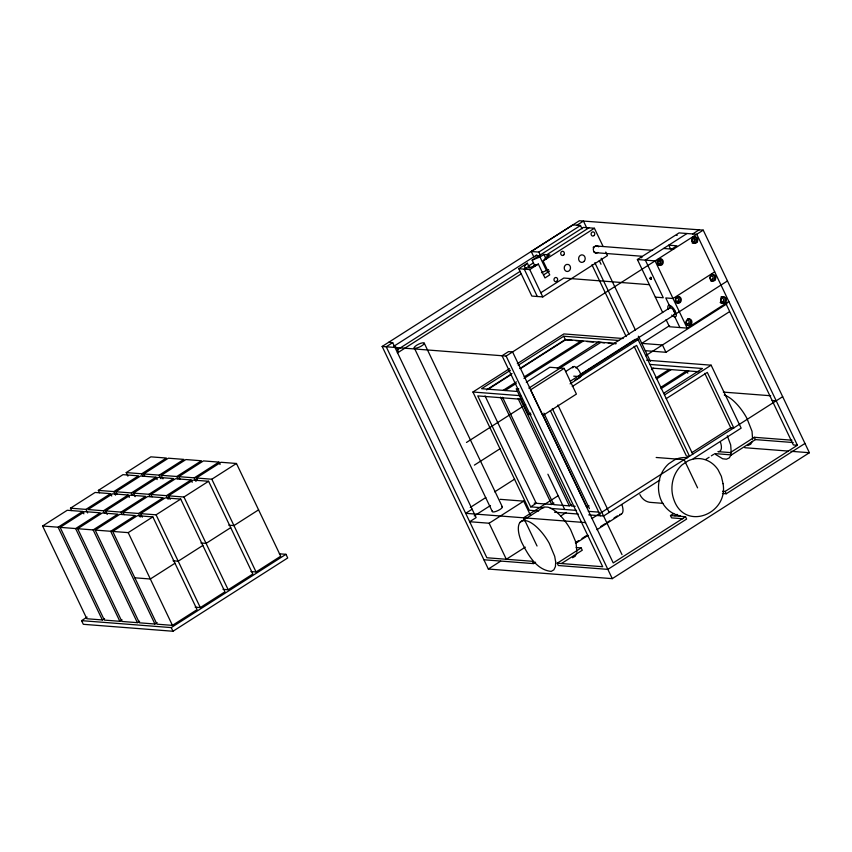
<?xml version="1.0" encoding="UTF-8"?>
<svg xmlns="http://www.w3.org/2000/svg" width="852" height="852" viewBox="0 0 852 852"><rect width="100%" height="100%" fill="white"/><g stroke="black" fill="none" stroke-linecap="round" stroke-linejoin="round"><path stroke-width="1.28" d="M576.825 551.798L576.048 542.681L570.595 529.625A29.319 11.896 57.4 0 0 547.868 507.153L544.226 506.993A29.319 11.896 57.4 0 0 541.542 508.569L520.189 522.212M731.229 452.87L730.686 444.978L727.331 435.787M752.593 439.227L752.039 431.336L746.927 418.375A29.319 11.896 57.4 0 0 724.264 395.051M650.374 277.369C652.504 283.098 647.978 275.026 651.279 279.339M576.761 552.98L575.228 556.175L572.555 557.751M731.016 454.936L729.291 457.897L726.458 459.207L722.688 458.781L714.381 453.701M752.369 441.293L750.655 444.254L747.811 445.564M593.173 247.485L593.684 246.75M529.582 267.837L527.377 263.215L525.79 264.621A11.758 3.142 -25.5 0 0 535.652 265.387L538.347 264.067L544.96 277.944L549.742 274.887L543.129 261.01L545.908 257.432L549.859 254.908L543.917 254.45L539.976 256.974L532.149 260.158L534.907 265.941M104.572 618.509L102.336 619.947L86.84 618.744L42.6 526.003L67.244 510.263L82.729 511.456L83.869 513.841M71.611 510.572L70.471 508.197L95.115 492.456L110.611 493.649L111.74 496.034M98.342 490.39L122.986 474.649L138.482 475.842L113.838 491.583L98.342 490.39L99.482 492.765M126.224 472.583L150.857 456.842L166.353 458.046L141.72 473.787L126.224 472.583L127.917 476.151M42.6 526.003L58.096 527.196L82.729 511.456M70.471 508.197L85.967 509.389L110.611 493.649M60.13 527.356L84.763 511.615L100.259 512.819L75.626 528.559L60.13 527.356L104.359 620.096L119.855 621.3L122.102 619.873M117.012 494.128L115.872 491.742L140.516 476.002L156.012 477.205L157.141 479.58M143.743 473.936L168.387 458.195L183.883 459.398L159.239 475.139L143.743 473.936L144.883 476.321M128.141 495.012L112.645 493.809L88.001 509.549L103.497 510.753L128.141 495.012L129.27 497.387M115.872 491.742L131.368 492.946L156.012 477.205M77.66 528.719L102.293 512.979L117.789 514.171L93.156 529.912L77.66 528.719L121.889 621.459L137.385 622.663L139.632 621.225M105.531 510.912L130.164 495.172L145.66 496.365L121.027 512.105L105.531 510.912L107.235 514.48M133.402 493.106L158.046 477.365L173.542 478.558L148.898 494.298L133.402 493.106L135.106 496.673M161.273 475.299L185.917 459.558L201.413 460.762L176.769 476.502L161.273 475.299L162.977 478.867M533.885 257.048L531.243 251.5L579.381 220.753L703.23 230.136L809.4 452.721L612.279 578.646L488.324 569.04L382.154 346.455L572.917 224.885L580.489 225.471L582.086 228.805M95.19 530.072L119.823 514.331L135.319 515.535L110.675 531.275L95.19 530.072L139.419 622.812L154.915 624.015L157.151 622.588M123.061 512.265L147.694 496.524L163.19 497.728L138.556 513.468L123.061 512.265L124.19 514.64M152.061 496.844L150.932 494.458L175.576 478.717L191.061 479.921L192.201 482.296M179.942 479.037L178.803 476.651L203.447 460.911L218.943 462.114L220.072 464.489M530.583 515.556L523.714 501.146L489.133 523.235L469.676 521.722L476.14 517.59L392.687 342.642L386.222 346.775L486.865 557.762L532.33 561.287L533.437 563.598L535.62 562.213M576.974 225.194L583.45 221.062L586.879 228.261M531.243 251.5L538.826 252.085L580.489 225.471M536.302 255.249L393.794 346.295A3.781 1.534 57.4 0 1 394.21 346.221L394.742 346.37A3.781 1.534 57.4 0 1 397.607 349.639A3.781 1.534 57.4 0 1 397.767 352.717L397.351 352.792M605.761 252.043L607.465 255.611L542.788 296.922L531.818 296.07L518.772 268.71L527.377 263.215M532.149 260.158L583.439 227.399L594.408 228.251L602.928 246.09M150.932 494.458L166.428 495.662L191.061 479.921M178.803 476.651L194.299 477.855L218.943 462.114M112.709 531.435L137.353 515.694L152.849 516.887L197.089 609.638L172.445 625.379L156.949 624.175L112.709 531.435L128.205 532.628L152.849 516.887M142.284 517.196L140.591 513.628L165.224 497.887L180.72 499.08L224.96 591.831L200.316 607.572L195.151 607.167M170.166 499.389L168.462 495.821L193.095 480.081L208.591 481.273L252.831 574.024L228.187 589.765L223.022 589.36M197.462 480.39L196.333 478.015L220.977 462.274L236.462 463.477L280.702 556.218L256.069 571.958L250.903 571.554M397.607 349.639L520.082 271.405M527.878 266.431L533.437 262.874M526.195 267.901L524.257 269.136L537.303 296.496M588.924 227.825L546.888 254.673L547.996 256.995M397.767 352.717L521.349 273.769M533.597 265.941L535.823 264.514M518.772 268.71L529.742 269.562L538.347 264.067M543.129 261.01L594.408 228.251M140.591 513.628L156.086 514.821L180.72 499.08M168.462 495.821L183.957 497.014L208.591 481.273M196.333 478.015L211.828 479.218L236.462 463.477M541.467 272.715L548.56 269.583M543.395 275.015L549.465 271.138M540.796 292.747L563.8 278.05L649.394 284.685M662.675 312.524L637.392 259.519L679.065 232.894L696.766 234.268L797.408 445.255L725.095 491.444L722.592 491.253M687.01 233.512L645.337 260.126L663.271 297.742L655.337 297.124M279.381 553.8L285.974 554.311L287.71 557.964L172.988 631.247L83.315 624.303L81.568 620.65L87.138 617.093M174.969 563.257L150.325 578.998L134.829 577.805M202.84 545.461L178.196 561.191L173.031 560.797M230.711 527.654L206.077 543.395L200.912 542.99M258.582 509.847L233.949 525.588L228.783 525.183M692.697 233.949L699.162 229.816M382.154 346.455L506.12 356.061L703.23 230.136M649.874 278.71L650.726 278.306M538.624 510.987L529.337 510.263L472.935 392.016L509.528 368.639M517.292 363.676L563.875 333.931L623.174 338.521M510.444 370.269L481.593 388.693L516.94 391.441M518.218 365.295L563.726 336.231L618.712 340.491M486.492 389.875L512.02 373.57M519.795 368.607L565.302 339.533L615.847 343.452M487.77 389.513L511.083 374.624M521.073 368.245L565.462 339.884L571.916 340.385M503.095 390.365L516.418 381.856M524.193 376.893L580.957 341.077M505.13 390.525L516.237 383.432M524.001 378.469L582.992 341.237L575.792 340.683M526.291 382.303L549.838 367.265L564.152 368.373L576.41 394.082L542.777 415.563L530.519 389.865L564.152 368.373M557.251 368.33L598.317 342.089L604.398 342.898M559.285 368.479L600.522 342.6M528.858 388.129L560.243 368.075M714.7 271.873L673.037 298.498L665.774 297.934L670.407 307.647M565.59 371.557L573.428 366.552M575.814 367.872L669.96 307.721M81.568 620.65L171.241 627.594L285.974 554.311M466.47 442.465L525.695 404.636M580.744 374.124L635.038 339.437L638.116 339.682L692.782 454.276M570.276 381.227L590.521 368.298M727.459 280.936L577.89 376.477L573.737 376.158M574.908 380.056L577.123 378.639M579.339 377.223L638.116 339.682M570.084 383.858L580.159 377.425M518.804 388.949L516.205 388.746L528.464 414.455L530.711 413.028M572.256 386.52L636.625 345.39L689.545 456.342L686.456 456.097L634.112 346.359M669.629 325.602L641.79 343.388L662.451 344.985L665.934 352.291L729.408 311.736M666.072 319.638L669.459 326.742L687.159 328.116L728.833 301.502M474.383 465.128L500.124 448.685M645.656 355.71L727.044 303.727M651.45 369.661L653.665 368.234M655.848 377.947L669.161 369.438M656.764 378.81L671.195 369.598M470.283 507.451L485.821 497.536M494.692 491.86L514.661 479.101M661.163 387.106L686.691 370.801L687.82 373.165M472.136 509.187L465.661 513.319L585.558 522.606M660.982 388.682L688.725 370.95M663.633 393.315L702.474 368.501L650.108 364.443M474.234 515.897L490.454 505.534M664.496 394.977L711.132 365.188L741.155 428.13L693.208 458.759M666.232 398.63L707.298 372.399L733.849 428.045L730.76 427.8L691.909 452.614M522.276 399.354L477.759 395.903L530.679 506.855L536.249 503.298L485.044 395.924M558.156 495.715L523.575 517.803L537.037 546.015M534.193 503.138L551.745 504.49L553.96 503.074M502.563 397.288L553.779 504.65L569.274 505.854L571.49 504.437M560.733 516.003L566.26 512.478M488.324 569.04L500.646 561.17M589.02 505.79L586.804 507.206L542.415 414.157M525.29 547.154L506.322 559.274L489.133 523.235M592.023 518.474L782.668 396.681M659.853 480.07L603.589 516.014L588.721 514.864M575.345 542.713L578.657 540.605M581.98 538.485L586.4 535.663M600.766 526.483L605.186 523.66M607.391 522.244L609.606 520.838M614.026 518.005L617.338 515.897M705.797 459.388L709.109 457.268M711.324 455.852L713.529 454.446M575.973 543.118L588.125 535.354M596.964 529.699L621.278 514.171M682.867 518.751L671.578 517.878L670.471 515.556L685.53 516.727L686.637 519.049L607.859 569.37L558.326 565.526L557.219 563.215L581.16 547.921L582.267 550.232L561.585 563.449M720.441 442.167A15.528 6.305 57.4 0 1 717.948 451.624L730.388 452.582L754.329 437.289L792.009 440.207M715.786 453.679L731.495 454.904L755.436 439.611L793.244 442.539M670.471 515.556L673.772 513.458M674.88 515.769L677.074 514.363M685.53 516.727L613.216 562.916L512.584 351.929L508.516 351.61L502.052 355.742L602.683 566.729L557.219 563.215M722.443 493.478L726.202 493.766L804.98 443.445M598.711 246.846A3.568 3.12 -85.6 0 0 597.337 245.909L594.962 246.239L593.45 248.39A3.568 3.12 -85.6 0 0 593.397 250.232M651.311 278.008L650.63 277.688L650.939 278.519M692.463 238.933L694.902 239.124M691.867 241.212L694.305 241.404M673.9 248.912L670.418 248.646L668.756 245.163L676.893 245.802L671.717 249.103L663.58 248.475M672.494 249.189L673.304 249.253M595.697 245.951L652.579 250.35M595.527 252.661L641.822 256.25M656.732 260.882L660.396 261.17M637.392 259.519L655.092 260.882L687.159 328.116M657.35 263.268L659.799 263.449M674.007 311.278L675.317 311.374M586.868 341.535L593.322 342.035M608.264 343.196L616.017 343.793M645.273 350.683L665.934 352.291M646.562 360.183L711.132 365.188M388.629 342.323L392.687 342.642M651.631 368.085L699.055 371.76M723.327 392.09L770.709 395.754M772.136 400.504L776.204 400.813M472.935 392.016L520.668 395.711M528.464 414.455L531.073 414.658M797.408 445.255L793.34 444.946L725.446 302.598M744.786 447.715L788.302 451.081M790.933 451.294L809.4 452.721M656.178 457.481L684.113 459.643L697.575 487.855M662.952 503.351L651.45 502.456A15.528 13.579 -85.6 0 1 639.884 494.575M500.177 499.325L523.714 501.146M575.175 506.312L571.309 506.013L520.093 398.64M530.679 506.855L543.768 507.867M550.317 508.378L576.506 510.401M588.285 511.317L598.764 512.127M554.524 512.212L578.242 514.054M576.176 547.527L581.16 547.921M483.904 559.764L533.437 563.598M680.556 515.907C671.099 514.406 663.601 507.142 660.353 498.335A29.319 25.635 -85.6 0 1 668.713 463.776L674.55 459.878A29.319 25.635 -85.6 0 1 687.724 457.726M594.547 252.533L593.556 251.798M650.79 277.294L651.397 277.837M651.365 279.041L650.832 278.498M593.684 251.095L595.537 252.778A3.568 3.12 -85.6 0 0 597.912 252.448M754.329 437.289L755.436 439.611M704.785 373.336L730.76 427.8M674.859 316.965L679.907 327.551M730.388 452.582L731.495 454.904M725.095 491.444L726.202 493.766M601.182 258.241L635.496 330.193M638.361 336.189L650.353 361.344M599.318 260.691L601.011 264.248M594.856 262.672L629 334.261M591.938 264.78L626.177 336.561M543.917 254.45L546.132 259.072M538.826 252.085L540.413 255.419M539.976 256.974L546.59 270.84M563.726 336.231L565.462 339.884M529.742 269.562L542.788 296.922M557.911 405.019L609.159 512.457M552.309 408.523L622.003 554.631M550.392 410.728L600.5 515.779M543.885 413.135L589.435 508.633M506.12 356.061L612.279 578.646M518.059 398.491L569.274 505.854M547.9 474.213L564.716 509.485M500.529 397.128L551.745 504.49M424.296 343.25A5.549 1.48 -25.5 0 1 416.894 347.978A5.549 1.48 -25.5 0 1 416.564 345.305A5.549 1.48 -25.5 0 1 424.296 343.25L502.392 506.983M414.21 347.765L492.307 511.509M211.828 479.218L256.069 571.958M194.299 477.855L196.003 481.423M176.769 476.502L177.908 478.877M183.957 497.014L228.187 589.765M159.239 475.139L160.943 478.707M166.428 495.662L168.132 499.229M141.72 473.787L142.848 476.161M148.898 494.298L150.037 496.684M156.086 514.821L200.316 607.572M131.368 492.946L132.507 495.321M138.556 513.468L140.25 517.036M113.838 491.583L115.542 495.15M121.027 512.105L122.156 514.491M128.205 532.628L172.445 625.379M171.241 627.594L172.988 631.247M103.497 510.753L104.626 513.128M110.675 531.275L154.915 624.015M85.967 509.389L87.671 512.957M93.156 529.912L137.385 622.663M75.626 528.559L119.855 621.3M58.096 527.196L102.336 619.947M622.035 505.034A15.528 6.305 57.4 0 1 619.542 514.48M595.74 252.863A3.568 3.12 -85.6 0 1 594.93 252.735M501.626 506.514A5.549 1.48 -25.5 0 1 498.196 510.486A5.549 1.48 -25.5 0 1 492.435 511.03M671.738 315.08A6.72 2.726 57.4 0 0 676.339 315.432A6.72 2.726 57.4 0 0 672.398 307.167A6.72 2.726 57.4 0 0 667.798 306.816L667.851 307.987A6.72 2.726 57.4 0 0 668.202 309.372M641.226 257.794A3.355 2.939 -85.6 0 1 641.939 257.464M676.456 235.418A3.355 2.939 -85.6 0 1 677.212 235.312M722.368 296.688A3.355 2.939 -85.6 0 1 725.18 300.511A3.355 2.939 -85.6 0 1 721.431 303.28M720.739 302.939A3.355 2.939 -85.6 0 1 720.142 302.396M720.888 297.124A3.355 2.939 -85.6 0 1 721.601 296.794M710.973 274.504A3.355 2.939 -85.6 0 1 714.583 277.784A3.355 2.939 -85.6 0 1 710.802 280.99M677.212 296.443A3.355 2.939 -85.6 0 1 680.066 299.829A3.355 2.939 -85.6 0 1 677.042 303.152M687.852 318.733A3.355 2.939 -85.6 0 1 690.663 322.557A3.355 2.939 -85.6 0 1 686.925 325.326M658.426 258.742A3.355 2.939 -85.6 0 1 662.036 262.022A3.355 2.939 -85.6 0 1 658.255 265.228M692.932 236.696A3.355 2.939 -85.6 0 1 696.51 240.413A3.355 2.939 -85.6 0 1 692.069 242.841M535.887 256.037A3.781 1.534 57.4 0 1 539.092 256.942M669.523 308.562A3.994 1.619 57.4 0 1 673.218 309.936A3.994 1.619 57.4 0 1 673.73 314.601M572.725 367.883A6.401 2.599 57.4 0 1 579.104 370.78A6.401 2.599 57.4 0 1 578.561 377.298M723.039 483.702C728.62 514.054 684.593 531.733 673.783 499.378A29.319 25.635 -85.6 0 1 682.143 464.819L687.979 460.911A29.319 25.635 -85.6 0 1 718.066 469.75L721.367 476.332L723.039 483.702M555.685 562.022L555.408 566.623L553.875 569.818L551.201 571.394C536.281 570.031 527.686 554.162 521.573 542.106A29.319 11.896 57.4 0 1 522.872 520.636L526.515 520.796A29.319 11.896 57.4 0 1 549.242 543.267L554.695 556.324L555.685 562.022M564.461 266.74L564.375 266.964A3.568 3.12 -85.6 0 0 566.473 271.351A3.568 3.12 -85.6 0 0 570.361 268.87A3.568 3.12 -85.6 0 0 568.263 264.471L566.644 264.461A3.568 3.12 -85.6 0 0 564.716 266.101L564.461 266.74M584.174 261.319A3.781 3.301 -85.6 0 0 582.853 254.993A3.781 3.301 -85.6 0 0 578.689 259.572A3.781 3.301 -85.6 0 0 584.174 261.319M557.08 281.075A2.098 1.832 -85.6 0 0 556.356 277.56A2.098 1.832 -85.6 0 0 554.034 280.106A2.098 1.832 -85.6 0 0 557.08 281.075M563.79 254.876A2.098 1.832 -85.6 0 0 563.055 251.361A2.098 1.832 -85.6 0 0 560.744 253.907A2.098 1.832 -85.6 0 0 563.79 254.876M594.185 235.461A2.098 1.832 -85.6 0 0 593.45 231.946A2.098 1.832 -85.6 0 0 591.139 234.492A2.098 1.832 -85.6 0 0 594.185 235.461M694.614 241.137A1.683 1.47 -85.6 0 0 694.029 238.326A1.683 1.47 -85.6 0 0 692.186 240.37A1.683 1.47 -85.6 0 0 694.614 241.137M660.108 263.193A1.683 1.47 -85.6 0 0 659.523 260.371A1.683 1.47 -85.6 0 0 657.669 262.416A1.683 1.47 -85.6 0 0 660.108 263.193M723.284 301.246A1.683 1.47 -85.6 0 0 722.698 298.434A1.683 1.47 -85.6 0 0 720.845 300.468A1.683 1.47 -85.6 0 0 723.284 301.246M725.51 302.535A3.355 2.939 -85.6 0 0 724.338 296.911A3.355 2.939 -85.6 0 0 720.643 300.98A3.355 2.939 -85.6 0 0 725.51 302.535M712.655 278.945A1.683 1.47 -85.6 0 0 712.07 276.133A1.683 1.47 -85.6 0 0 710.217 278.167A1.683 1.47 -85.6 0 0 712.655 278.945M714.881 280.244A3.355 2.939 -85.6 0 0 713.71 274.61A3.355 2.939 -85.6 0 0 710.004 278.689A3.355 2.939 -85.6 0 0 714.881 280.244M678.139 301.001A1.683 1.47 -85.6 0 0 677.553 298.179A1.683 1.47 -85.6 0 0 675.7 300.223A1.683 1.47 -85.6 0 0 678.139 301.001M680.365 302.29A3.355 2.939 -85.6 0 0 679.193 296.656A3.355 2.939 -85.6 0 0 675.487 300.735A3.355 2.939 -85.6 0 0 680.365 302.29M688.767 323.291A1.683 1.47 -85.6 0 0 688.182 320.48A1.683 1.47 -85.6 0 0 686.339 322.514A1.683 1.47 -85.6 0 0 688.767 323.291M691.004 324.58A3.355 2.939 -85.6 0 0 689.832 318.957A3.355 2.939 -85.6 0 0 686.126 323.025A3.355 2.939 -85.6 0 0 691.004 324.58M662.334 264.482A3.355 2.939 -85.6 0 0 661.163 258.859A3.355 2.939 -85.6 0 0 657.456 262.927A3.355 2.939 -85.6 0 0 662.334 264.482M696.851 242.437A3.355 2.939 -85.6 0 0 695.679 236.803A3.355 2.939 -85.6 0 0 691.973 240.882A3.355 2.939 -85.6 0 0 696.851 242.437"/></g></svg>
